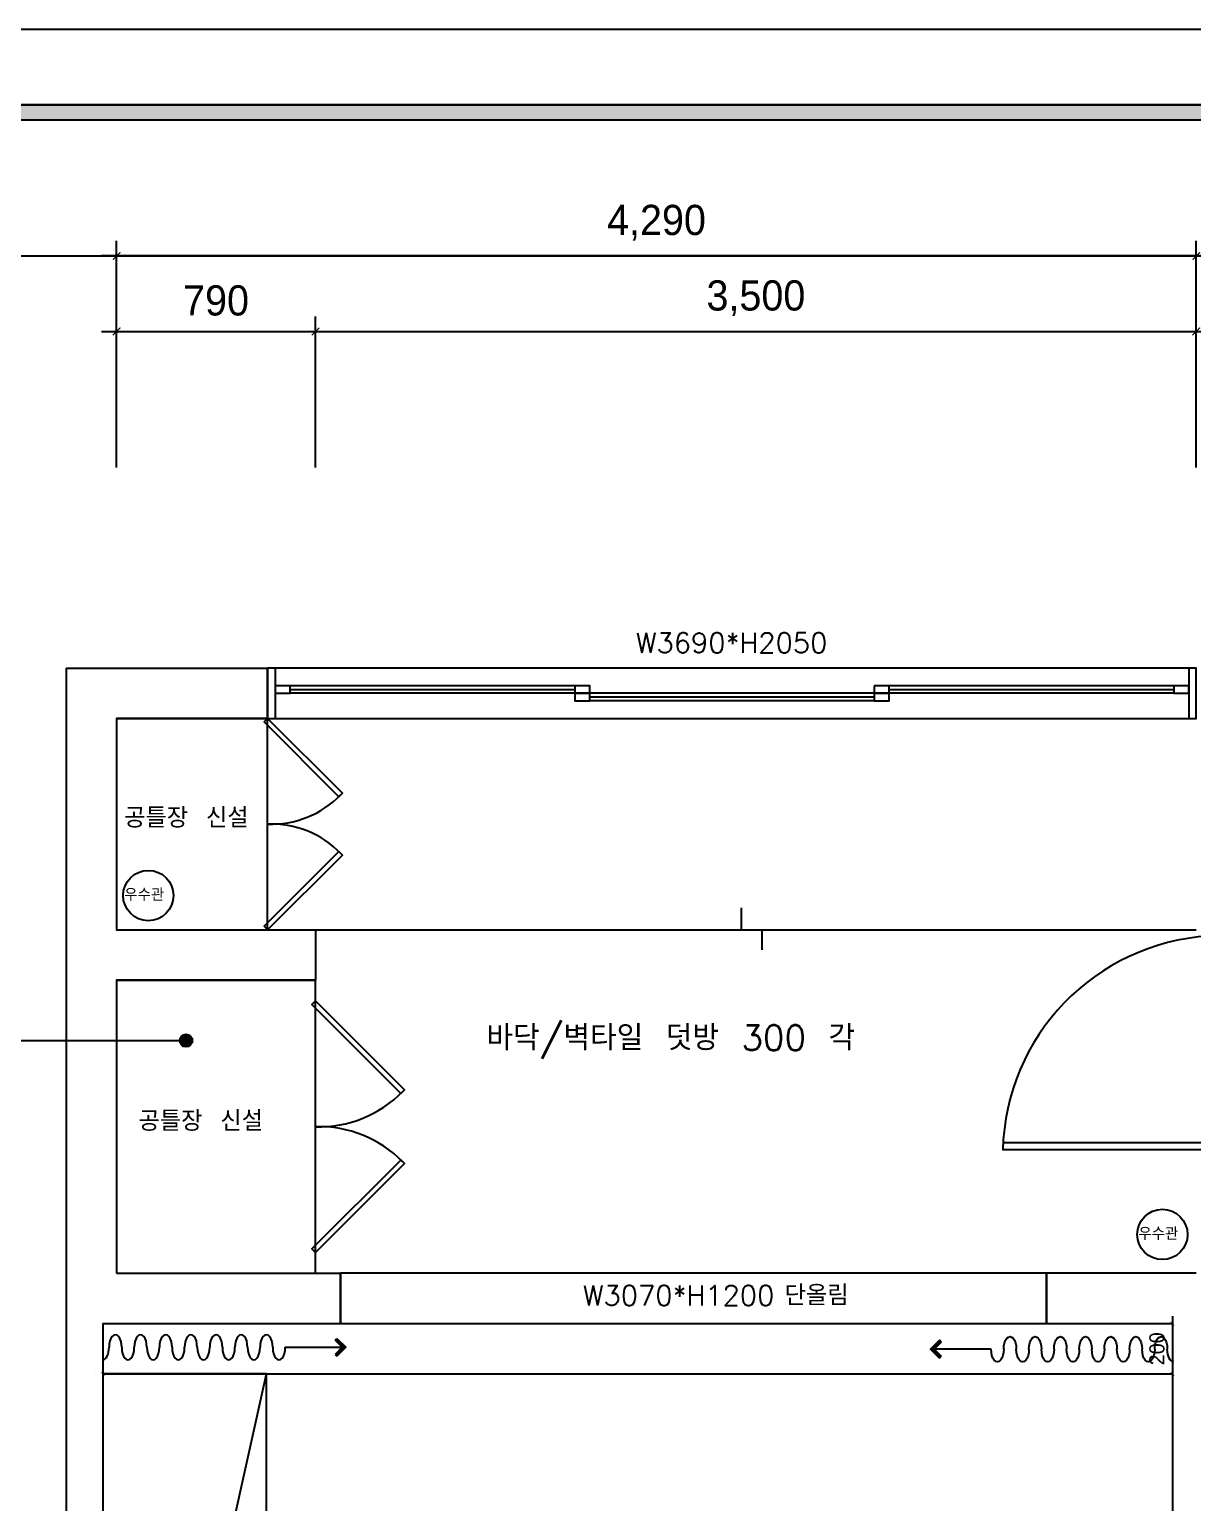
# Model space of a CAD drawing. Header units: inches. Extents: x 4000 to 56200, y 2703 to 36422.
# Drawn here: x 9470 to 14092, y 15270 to 21123 of the extents above; entities that cross this region are included whole.
import ezdxf
from ezdxf.enums import TextEntityAlignment as Align

# ---------------------------------------------------------------- set-up
doc = ezdxf.new("R2010")
doc.units = ezdxf.units.IN
doc.header["$LTSCALE"] = 30
doc.header["$MEASUREMENT"] = 0
doc.linetypes.add('DASHEDX2', pattern=[1.5, 1, -0.5])
for name, color, linetype in [('0-ELC TEXT', 7, 'Continuous'), ('0-LINE', 7, 'Continuous'), ('01. F-소품', 3, 'Continuous'), ('06-C-천장', 4, 'Continuous'), ('06-FUR', 6, 'Continuous'), ('07-DIM', 5, 'Continuous'), ('3.기호.계단선', 30, 'Continuous'), ('_LIBR', 4, 'Continuous'), ('FORM(YOURNAME)-1', 1, 'Continuous'), ('FORM(YOURNAME)-11', 1, 'Continuous'), ('도면층2', 2, 'Continuous'), ('도면층4', 4, 'Continuous'), ('도면층5', 5, 'Continuous')]:
    doc.layers.add(name, color=color, linetype=linetype)
doc.styles.add('HY 울릉도 L', font='')
doc.styles.get("Standard").update_dxf_attribs({"font": 'txt.shx', "bigfont": 'whgtxt.shx'})
doc.styles.add('YOURNAME', font='HY울릉도M.TTF')
doc.styles.get('HY 울릉도 L').set_extended_font_data('HY울릉도L')
doc.dimstyles.new('30-', dxfattribs={"dimscale": 30, "dimtxt": 2, "dimasz": 1, "dimexe": 1, "dimexo": 1, "dimgap": 1, "dimtad": 1, "dimdec": 0, "dimrnd": 0.05, "dimdsep": 46, "dimlunit": 6, "dimtxsty": 'HY 울릉도 L', "dimblk": 'ARCHTICK', "dimcen": 2.5, "dimdle": 1, "dimclrd": 133, "dimclre": 133, "dimclrt": 30, "dimadec": 0, "dimazin": 0, "dimtfac": 1, "dimtdec": 0, "dimtix": 1, "dimtmove": 2, "dimatfit": 3, "dimldrblk": 'ARCHTICK', "dimfxl": 1, "dimlwd": -1, "dimlwe": -1, "dimarcsym": 0})
doc.dimstyles.new('60', dxfattribs={"dimscale": 60, "dimtxt": 2, "dimasz": 1, "dimexe": 1, "dimexo": 1, "dimgap": 1, "dimtad": 1, "dimdec": 0, "dimrnd": 0.05, "dimdsep": 46, "dimlunit": 6, "dimtxsty": 'HY 울릉도 L', "dimblk": 'ARCHTICK', "dimcen": 2.5, "dimdle": 1, "dimclrd": 133, "dimclre": 133, "dimclrt": 30, "dimadec": 0, "dimazin": 0, "dimtfac": 1, "dimtdec": 0, "dimtix": 1, "dimtmove": 2, "dimatfit": 3, "dimldrblk": 'ARCHTICK', "dimfxl": 1, "dimlwd": -1, "dimlwe": -1, "dimarcsym": 0})

# ---------------------------------------------------------------- blocks, each defined once
blk = doc.blocks.new('도남e편한108-1003')
at = {"layer": '도면층2'}
for p, q in [((13177.7, 37571.9), (13177.7, 25896.9)), ((13177.7, 37571.9), (13977.7, 37571.9)), ((13977.7, 37371.9), (13977.7, 37571.9)), ((13977.7, 37571.9), (13977.7, 37371.9)), ((13377.7, 37371.9), (13377.7, 36531.9)), ((13377.7, 37371.9), (13977.7, 37371.9)), ((13377.7, 36531.9), (14167.7, 36531.9)), ((14167.7, 36531.9), (14167.7, 36331.9)), ((13377.7, 36331.9), (13377.7, 35166.9)), ((13377.7, 36331.9), (14167.7, 36331.9)), ((13377.7, 35166.9), (14267.7, 35166.9)), ((14267.7, 34966.9), (14267.7, 35166.9)), ((14267.7, 35166.9), (14267.7, 34966.9)), ((17572.7, 35166.9), (17072.7, 35166.9)), ((17072.7, 35166.9), (17072.7, 34966.9)), ((17667.7, 35166.9), (17572.7, 35166.9)), ((13322.7, 34966.9), (13322.7, 31831.9)), ((13322.7, 34966.9), (14267.7, 34966.9)), ((17072.7, 34966.9), (17572.7, 34966.9)), ((17572.7, 34966.9), (17572.7, 31631.9))]:
    blk.add_line(p, q, dxfattribs=at)
at = {"layer": '도면층4'}
for p, q in [((17667.7, 37571.9), (13977.7, 37571.9)), ((13977.7, 37571.9), (13977.7, 37371.9)), ((14007.7, 37571.9), (14007.7, 37371.9)), ((17637.7, 37571.9), (17637.7, 37371.9)), ((14067.7, 37486.9), (15197.7, 37486.9)), ((16447.7, 37486.9), (17577.7, 37486.9)), ((15257.7, 37456.9), (16387.7, 37456.9)), ((14267.7, 35166.9), (14267.7, 34966.9))]:
    blk.add_line(p, q, dxfattribs=at)
for points in [[(13977.7, 37371.9), (17667.7, 37371.9), (17667.7, 37571.9), (13977.7, 37571.9)], [(14007.7, 37501.9), (14007.7, 37471.9), (14067.7, 37471.9), (14067.7, 37501.9)], [(15197.7, 37501.9), (15197.7, 37471.9), (15257.7, 37471.9), (15257.7, 37501.9)], [(15197.7, 37471.9), (15197.7, 37441.9), (15257.7, 37441.9), (15257.7, 37471.9)], [(16387.7, 37501.9), (16387.7, 37471.9), (16447.7, 37471.9), (16447.7, 37501.9)], [(16387.7, 37471.9), (16387.7, 37441.9), (16447.7, 37441.9), (16447.7, 37471.9)], [(17577.7, 37501.9), (17577.7, 37471.9), (17637.7, 37471.9), (17637.7, 37501.9)], [(17072.7, 35166.9), (14267.7, 35166.9), (14267.7, 34966.9), (17072.7, 34966.9)]]:
    blk.add_lwpolyline(points, close=True, dxfattribs=at)
at = {"layer": '도면층5'}
for p, q in [((15197.7, 37501.9), (14067.7, 37501.9)), ((15197.7, 37471.9), (14067.7, 37471.9)), ((16387.7, 37471.9), (15257.7, 37471.9)), ((17577.7, 37501.9), (16447.7, 37501.9)), ((17577.7, 37471.9), (16447.7, 37471.9)), ((16387.7, 37441.9), (15257.7, 37441.9))]:
    blk.add_line(p, q, dxfattribs=at)
blk = doc.blocks.new('FFSFDF')
at = {"layer": '01. F-소품'}
blk.add_hatch(color=8, dxfattribs=at).paths.add_polyline_path([(1567672.9, 1746751.1), (1567679.9, 1746744.1), (1567715.3, 1746779.4), (1567679.9, 1746814.8), (1567672.9, 1746807.7), (1567701.2, 1746779.4)])
at = {"layer": '01. F-소품', "color": 8}
for p, q in [((1567474.8, 1746779.4), (1567701.2, 1746779.4)), ((1567672.9, 1746807.7), (1567679.9, 1746814.8)), ((1567672.9, 1746751.1), (1567679.9, 1746744.1))]:
    blk.add_line(p, q, dxfattribs=at)
for points in [[(1567672.9, 1746807.7), (1567701.2, 1746779.4), (1567672.9, 1746751.1)], [(1567679.9, 1746814.8), (1567715.3, 1746779.4), (1567679.9, 1746744.1)]]:
    blk.add_lwpolyline(points, dxfattribs=at)
for centre, start_param, end_param in [((1566749.8, 1746779.4), 6.283185, 7.853982), ((1566799.8, 1746779.4), 1.570796, 4.712389), ((1566849.8, 1746779.4), 4.712389, 7.853982), ((1566899.8, 1746779.4), 1.570796, 4.712389), ((1566949.8, 1746779.4), 4.712389, 7.853982), ((1566999.8, 1746779.4), 1.570796, 4.712389), ((1567049.8, 1746779.4), 4.712389, 7.853982), ((1567099.8, 1746779.4), 1.570796, 4.712389), ((1567149.8, 1746779.4), 4.712389, 7.853982), ((1567199.8, 1746779.4), 1.570796, 4.712389), ((1567249.8, 1746779.4), 4.712389, 7.853982), ((1567299.8, 1746779.4), 1.570796, 4.712389), ((1567349.8, 1746779.4), 4.712389, 7.853982), ((1567399.8, 1746779.4), 1.570796, 4.712389), ((1567449.8, 1746779.4), 4.712389, 7.853982)]:
    blk.add_ellipse(centre, major_axis=(0, -50), ratio=0.5, start_param=start_param, end_param=end_param, dxfattribs=at)
blk = doc.blocks.new('_ARCHTICK')
at = {"color": 0, "linetype": 'ByBlock', "const_width": 0.075}
blk.add_lwpolyline([(-0.25, -0.25), (0.25, 0.25)], dxfattribs=at)
blk = doc.blocks.new('*D33')
at = {"layer": '07-DIM', "color": 133, "transparency": 16777216}
for p, q in [((9816.7, 19383), (9816.7, 20283)), ((14106.7, 19383), (14106.7, 20283)), ((14166.7, 20223), (9756.7, 20223))]:
    blk.add_line(p, q, dxfattribs=at)
at = {"layer": 'Defpoints', "color": 0, "transparency": 16777216}
for p in [(9816.7, 20223), (9816.7, 19323), (14106.7, 19323)]:
    blk.add_point(p, dxfattribs=at)
at = {"layer": '07-DIM', "color": 133, "transparency": 16777216, "xscale": 60, "yscale": 60, "zscale": 60, "rotation": 180}
blk.add_blockref('_ARCHTICK', (9816.7, 20223), dxfattribs=at)
at = {"layer": '07-DIM', "color": 133, "transparency": 16777216, "xscale": 60, "yscale": 60, "zscale": 60}
blk.add_blockref('_ARCHTICK', (14106.7, 20223), dxfattribs=at)
at = {"layer": '07-DIM', "color": 30, "transparency": 16777216, "insert": (11961.7, 20355), "char_height": 120, "attachment_point": 5, "style": 'HY 울릉도 L'}
blk.add_mtext('4,290', dxfattribs=at)
blk = doc.blocks.new('*D34')
at = {"layer": '07-DIM', "color": 133, "transparency": 16777216}
for p, q in [((9816.7, 19383), (9816.7, 19983)), ((10606.7, 19383), (10606.7, 19983)), ((9756.7, 19923), (10666.7, 19923))]:
    blk.add_line(p, q, dxfattribs=at)
at = {"layer": 'Defpoints', "color": 0, "transparency": 16777216}
for p in [(10606.7, 19923), (9816.7, 19323), (10606.7, 19323)]:
    blk.add_point(p, dxfattribs=at)
at = {"layer": '07-DIM', "color": 133, "transparency": 16777216, "xscale": 60, "yscale": 60, "zscale": 60, "rotation": 180}
blk.add_blockref('_ARCHTICK', (9816.7, 19923), dxfattribs=at)
at = {"layer": '07-DIM', "color": 133, "transparency": 16777216, "xscale": 60, "yscale": 60, "zscale": 60}
blk.add_blockref('_ARCHTICK', (10606.7, 19923), dxfattribs=at)
at = {"layer": '07-DIM', "color": 30, "transparency": 16777216, "insert": (10211.7, 20045.6), "char_height": 120, "attachment_point": 5, "style": 'HY 울릉도 L'}
blk.add_mtext('790', dxfattribs=at)
blk = doc.blocks.new('*D35')
at = {"layer": '07-DIM', "color": 133, "transparency": 16777216}
for p, q in [((10606.7, 19383), (10606.7, 19983)), ((14106.7, 19383), (14106.7, 19983)), ((10546.7, 19923), (14166.7, 19923))]:
    blk.add_line(p, q, dxfattribs=at)
at = {"layer": 'Defpoints', "color": 0, "transparency": 16777216}
for p in [(14106.7, 19923), (10606.7, 19323), (14106.7, 19323)]:
    blk.add_point(p, dxfattribs=at)
at = {"layer": '07-DIM', "color": 133, "transparency": 16777216, "xscale": 60, "yscale": 60, "zscale": 60, "rotation": 180}
blk.add_blockref('_ARCHTICK', (10606.7, 19923), dxfattribs=at)
at = {"layer": '07-DIM', "color": 133, "transparency": 16777216, "xscale": 60, "yscale": 60, "zscale": 60}
blk.add_blockref('_ARCHTICK', (14106.7, 19923), dxfattribs=at)
at = {"layer": '07-DIM', "color": 30, "transparency": 16777216, "insert": (12356.7, 20055), "char_height": 120, "attachment_point": 5, "style": 'HY 울릉도 L'}
blk.add_mtext('3,500', dxfattribs=at)
blk = doc.blocks.new('*D82')
at = {"layer": '07-DIM', "color": 133, "transparency": 16777216}
for p, q in [((13981.7, 15980.5), (13981.7, 15980.5)), ((14011.7, 16010.5), (14011.7, 15750.5)), ((13981.7, 15780.5), (13981.7, 15780.5))]:
    blk.add_line(p, q, dxfattribs=at)
at = {"layer": 'Defpoints', "color": 0, "transparency": 16777216}
for p in [(14011.7, 15980.5), (14011.7, 15780.5), (14011.7, 15780.5)]:
    blk.add_point(p, dxfattribs=at)
at = {"layer": '07-DIM', "color": 133, "transparency": 16777216, "xscale": 30, "yscale": 30, "zscale": 30}
for p, rotation in [((14011.7, 15980.5), 270), ((14011.7, 15780.5), 90)]:
    blk.add_blockref('_ARCHTICK', p, dxfattribs=dict(at, rotation=rotation))
at = {"layer": '07-DIM', "color": 30, "transparency": 16777216, "insert": (13950.4, 15880.5), "char_height": 60, "attachment_point": 5, "rotation": 90, "style": 'HY 울릉도 L'}
blk.add_mtext('200', dxfattribs=at)
blk = doc.blocks.new('*D83')
at = {"layer": '07-DIM', "color": 133, "transparency": 16777216}
for p, q in [((9761.7, 15810.5), (9761.7, 12815.5)), ((9731.7, 15780.5), (9731.7, 15780.5)), ((9731.7, 12845.5), (9731.7, 12845.5))]:
    blk.add_line(p, q, dxfattribs=at)
at = {"layer": 'Defpoints', "color": 0, "transparency": 16777216}
for p in [(9761.7, 15780.5), (9761.7, 12845.5), (9761.7, 12845.5)]:
    blk.add_point(p, dxfattribs=at)
at = {"layer": '07-DIM', "color": 133, "transparency": 16777216, "xscale": 30, "yscale": 30, "zscale": 30}
for p, rotation in [((9761.7, 15780.5), 90), ((9761.7, 12845.5), 270)]:
    blk.add_blockref('_ARCHTICK', p, dxfattribs=dict(at, rotation=rotation))
at = {"layer": '07-DIM', "color": 30, "transparency": 16777216, "insert": (9695.7, 14313), "char_height": 60, "attachment_point": 5, "rotation": 90, "style": 'HY 울릉도 L'}
blk.add_mtext('2,935', dxfattribs=at)
blk = doc.blocks.new('FORM-ELEVATION')
at = {"layer": 'FORM(YOURNAME)-11'}
h = blk.add_hatch(color=256, dxfattribs=at)
h.dxf.hatch_style = 1
h.paths.add_polyline_path([(-10309, 35708), (71691, 35708), (71691, 35508), (-10309, 35508)])
h.paths.add_polyline_path([(-10309, -21492), (71691, -21492), (71691, -21692), (-10309, -21692)])
at = {"layer": 'Defpoints', "color": 158}
for points in [[(-10309, -21692), (71691, -21692), (71691, 35708), (-10309, 35708)], [(-8309, 33708), (61071, 33708), (61071, -19692), (-8309, -19692)]]:
    blk.add_lwpolyline(points, close=True, dxfattribs=at)
at = {"layer": 'FORM(YOURNAME)-11', "color": 250}
blk.add_lwpolyline([(-11309, -22692), (72691, -22692), (72691, 36708), (-11309, 36708)], close=True, dxfattribs=at)
at = {"layer": 'FORM(YOURNAME)-11'}
blk.add_lwpolyline([(-10309, 35708), (71691, 35708), (71691, 35508), (-10309, 35508)], close=True, dxfattribs=at)
at = {"layer": 'FORM(YOURNAME)-11', "color": 3, "style": 'YOURNAME'}
for tag, height, p in [('1', 450, (71041, -1219)), ('2', 450, (71041, -1863)), ('3', 450, (71041, -3150)), ('4', 450, (71041, -5081)), ('5', 515, (71041, -7398)), ('6', 515, (71041, -9650)), ('7', 515, (71041, -11903)), ('8', 515, (71041, -14155)), ('9', 515, (71041, -16408)), ('10', 515, (66791, -18596)), ('11', 515, (71041, -18660)), ('12', 515, (66791, -20848)), ('13', 515, (71041, -20848))]:
    blk.add_attdef(tag, text='', height=height, dxfattribs=at).set_placement(p, align=Align.MIDDLE_RIGHT)

msp = doc.modelspace()

# ---------------------------------------------------------------- hatches: boundary and pattern name
at = {"layer": '0-ELC TEXT'}
h = msp.add_hatch(color=256, dxfattribs=at)
h.dxf.hatch_style = 1
edge = h.paths.add_edge_path()
edge.add_arc((10092.6, 17105.4), 25, 90, 450)

# ---------------------------------------------------------------- linework, layer by layer
msp.add_line((8930.2, 17105.4), (10092.6, 17105.4), dxfattribs=at)
msp.add_circle((10092.6, 17105.4), 25, dxfattribs=at)
at = {"layer": '0-LINE'}
for p, q in [((12298.3, 17633.2), (12298.3, 17545.5)), ((10606.7, 17545.5), (14106.7, 17545.5)), ((12298.3, 17545.5), (12380.9, 17545.5)), ((12380.9, 17545.5), (12380.9, 17465.6)), ((9761.7, 15780.5), (14011.7, 15780.5))]:
    msp.add_line(p, q, dxfattribs=at)
at = {"layer": '06-FUR'}
for p, q in [((10411.7, 15780.5), (9761.7, 15780.5)), ((9761.7, 15780.5), (9761.7, 12845.5)), ((9761.7, 12845.5), (10411.7, 15780.5)), ((10411.7, 12845.5), (10411.7, 15780.5))]:
    msp.add_line(p, q, dxfattribs=at)
for points in [[(10416.7, 18385.5), (9816.7, 18385.5), (9816.7, 17545.5), (10416.7, 17545.5)], [(9816.7, 16180.5), (10606.7, 16180.5), (10606.7, 17345.5), (9816.7, 17345.5)], [(10606.7, 17263), (10960.2, 16909.5), (10946.1, 16895.3), (10592.5, 17248.9)], [(10606.7, 16263), (10960.2, 16616.6), (10946.1, 16630.7), (10592.5, 16277.1)]]:
    msp.add_lwpolyline(points, close=True, dxfattribs=at)
for points in [[(10416.7, 18385.5), (10713.6, 18088.5), (10699.5, 18074.4), (10402.5, 18371.4), (10416.7, 18385.5)], [(10416.7, 17545.5), (10713.6, 17842.5), (10699.5, 17856.6), (10402.5, 17559.6), (10416.7, 17545.5)]]:
    msp.add_lwpolyline(points, dxfattribs=at)
for centre, radius, start, end in [((10431.1, 18349.9), 384.6, 267.85068, 315.74483), ((10431.1, 17581.1), 384.6, 44.25517, 92.14932), ((10621.2, 17227.3), 464.5, 268.20901, 315.61676), ((10621.2, 16298.7), 464.5, 44.38324, 91.79099)]:
    msp.add_arc(centre, radius, start, end, dxfattribs=at)
at = {"layer": '3.기호.계단선'}
for centre in [(9942.5, 17681.6), (13972.1, 16334.8)]:
    msp.add_circle(centre, 100, dxfattribs=at)
at = {"layer": '_LIBR', "linetype": 'Continuous'}
msp.add_lwpolyline([(13337.8, 16700.5), (14156.7, 16700.5), (14156.7, 16670.5), (13337.2, 16670.5)], dxfattribs=at)
msp.add_arc((14210.8, 16648.9), 873.3, 93.55707, 178.58051, dxfattribs=at)

# ---------------------------------------------------------------- block references
at = {"color": 0}
msp.add_blockref('FFSFDF', (-1556988.1, -1730892.9), dxfattribs=at)
at = {"color": 0, "xscale": -1}
msp.add_blockref('FFSFDF', (1580766.2, -1730900.5), dxfattribs=at)
at = {"layer": '06-C-천장'}
msp.add_blockref('도남e편한108-1003', (-3561, -18986.4), dxfattribs=at)
at = {"layer": 'FORM(YOURNAME)-1', "xscale": 0.3, "yscale": 0.3, "zscale": 0.3}
msp.add_blockref('FORM-ELEVATION', (7992.2, 10110.5), dxfattribs=at)

# ---------------------------------------------------------------- texts
at = {"layer": '0-ELC TEXT', "color": 7, "linetype": 'DASHEDX2'}
for s, p in [('W3690*H2050', (11879.5, 18645.7)), ('W3070*H1200', (11668.9, 16052.4)), ('단올림', (12471, 16053))]:
    msp.add_text(s, height=80, dxfattribs=at).set_placement(p)
at = {"layer": '0-ELC TEXT'}
for s, height, p in [('공틀장 신설', 80, (9846.6, 17950.9)), ('우수관', 50, (9846.9, 17659.9)), ('바닥/벽타일 덧방 300 각', 100, (11285.9, 17066.6)), ('공틀장 신설', 80, (9903.7, 16745.8)), ('우수관', 50, (13876.6, 16313.1))]:
    msp.add_text(s, height=height, dxfattribs=at).set_placement(p)

# ---------------------------------------------------------------- dimensions: what is measured, and where the dimension line sits
at = {"layer": '07-DIM'}
for base, p1, p2, picture, middle in [((9816.7, 20223), (14106.7, 19323), (9816.7, 19323), '*D33', (11961.7, 20355)), ((10606.7, 19923), (9816.7, 19323), (10606.7, 19323), '*D34', (10211.7, 20045.6)), ((14106.7, 19923), (10606.7, 19323), (14106.7, 19323), '*D35', (12356.7, 20055))]:
    dim = msp.add_linear_dim(base=base, p1=p1, p2=p2, dimstyle='60', dxfattribs=at)
    dim.commit()
    dim.dimension.update_dxf_attribs({"geometry": picture, "text_midpoint": middle})
for base, p1, p2, picture, middle in [((14011.7, 15780.5), (14011.7, 15980.5), (14011.7, 15780.5), '*D82', (13950.4, 15880.5)), ((9761.7, 12845.5), (9761.7, 15780.5), (9761.7, 12845.5), '*D83', (9695.7, 14313))]:
    dim = msp.add_linear_dim(base=base, p1=p1, p2=p2, angle=90, dimstyle='30-', dxfattribs=at)
    dim.commit()
    dim.dimension.update_dxf_attribs({"geometry": picture, "text_midpoint": middle})

doc.saveas('drawing.dxf')
